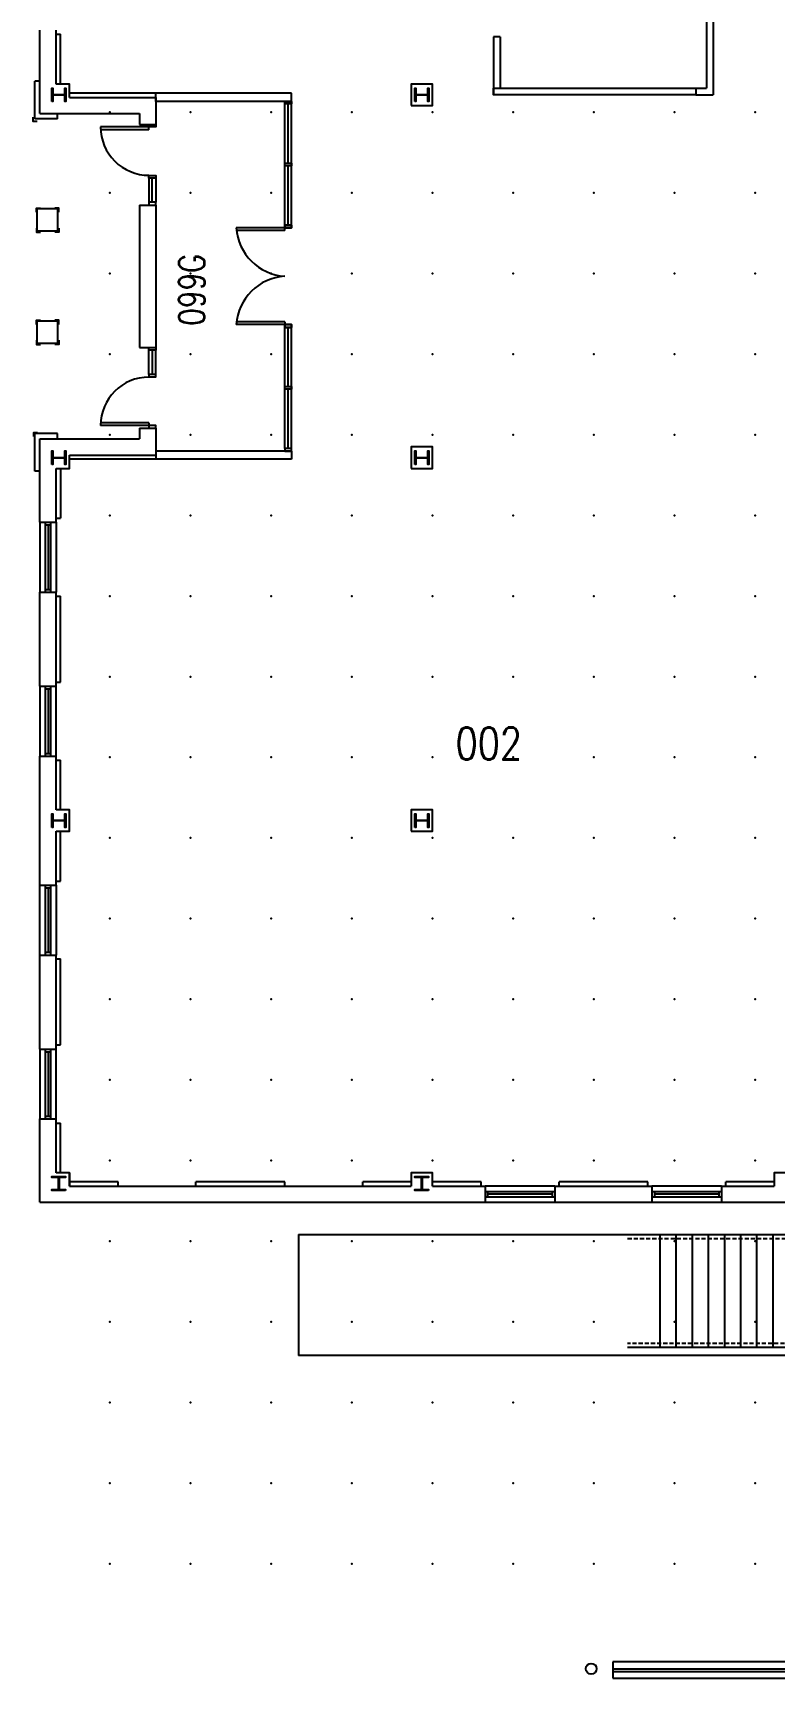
# Model space of a CAD drawing. Header units: millimetres. Extents: x 15 to 310, y 29 to 228.
# Drawn here: x 17.3 to 62.4, y 29 to 129.1 of the extents above; entities that cross this region are included whole.
import ezdxf

# ---------------------------------------------------------------- set-up
doc = ezdxf.new("R2010")
doc.units = ezdxf.units.MM
doc.linetypes.add('x-floor0$0$DASHED2', pattern=[0.375, 0.25, -0.125])
for name, color, linetype in [('A-DOOR', 2, 'Continuous'), ('A-FLOR-IDEN', 202, 'Continuous'), ('A-GLAZ', 5, 'Continuous'), ('A-WALL', 7, 'Continuous'), ('L-WALK', 3, 'Continuous')]:
    doc.layers.add(name, color=color, linetype=linetype)
doc.styles.add('RomanS', font='romans.shx', dxfattribs={"width": 0.8})

# ---------------------------------------------------------------- blocks, each defined once
blk = doc.blocks.new('*U5')
blk.add_point((0, 0))
blk = doc.blocks.new('*U6')
at = {"color": 0, "linetype": 'ByBlock', "lineweight": -2, "transparency": 16777216}
for p in [(0, 88.308), (4.906, 88.308), (9.812, 88.308), (14.718, 88.308), (19.624, 88.308), (24.53, 88.308), (29.436, 88.308), (34.342, 88.308), (39.248, 88.308), (0, 83.402), (4.906, 83.402), (9.812, 83.402), (14.718, 83.402), (19.624, 83.402), (24.53, 83.402), (29.436, 83.402), (34.342, 83.402), (39.248, 83.402), (0, 78.496), (4.906, 78.496), (9.812, 78.496), (14.718, 78.496), (19.624, 78.496), (24.53, 78.496), (29.436, 78.496), (34.342, 78.496), (39.248, 78.496), (0, 73.59), (4.906, 73.59), (9.812, 73.59), (14.718, 73.59), (19.624, 73.59), (24.53, 73.59), (29.436, 73.59), (34.342, 73.59), (39.248, 73.59), (0, 68.684), (4.906, 68.684), (9.812, 68.684), (14.718, 68.684), (19.624, 68.684), (24.53, 68.684), (29.436, 68.684), (34.342, 68.684), (39.248, 68.684), (0, 63.778), (4.906, 63.778), (9.812, 63.778), (14.718, 63.778), (19.624, 63.778), (24.53, 63.778), (29.436, 63.778), (34.342, 63.778), (39.248, 63.778), (0, 58.872), (4.906, 58.872), (9.812, 58.872), (14.718, 58.872), (19.624, 58.872), (24.53, 58.872), (29.436, 58.872), (34.342, 58.872), (39.248, 58.872), (0, 53.966), (4.906, 53.966), (9.812, 53.966), (14.718, 53.966), (19.624, 53.966), (24.53, 53.966), (29.436, 53.966), (34.342, 53.966), (39.248, 53.966), (0, 49.06), (4.906, 49.06), (9.812, 49.06), (14.718, 49.06), (19.624, 49.06), (24.53, 49.06), (29.436, 49.06), (34.342, 49.06), (39.248, 49.06), (0, 44.154), (4.906, 44.154), (9.812, 44.154), (14.718, 44.154), (19.624, 44.154), (24.53, 44.154), (29.436, 44.154), (34.342, 44.154), (39.248, 44.154), (0, 39.248), (4.906, 39.248), (9.812, 39.248), (14.718, 39.248), (19.624, 39.248), (24.53, 39.248), (29.436, 39.248), (34.342, 39.248), (39.248, 39.248), (0, 34.342), (4.906, 34.342), (9.812, 34.342), (14.718, 34.342), (19.624, 34.342), (24.53, 34.342), (29.436, 34.342), (34.342, 34.342), (39.248, 34.342), (0, 29.436), (4.906, 29.436), (9.812, 29.436), (14.718, 29.436), (19.624, 29.436), (24.53, 29.436), (29.436, 29.436), (34.342, 29.436), (39.248, 29.436), (0, 24.53), (4.906, 24.53), (9.812, 24.53), (14.718, 24.53), (19.624, 24.53), (24.53, 24.53), (29.436, 24.53), (34.342, 24.53), (39.248, 24.53), (0, 19.624), (4.906, 19.624), (9.812, 19.624), (14.718, 19.624), (19.624, 19.624), (24.53, 19.624), (29.436, 19.624), (34.342, 19.624), (39.248, 19.624), (0, 14.718), (4.906, 14.718), (9.812, 14.718), (14.718, 14.718), (19.624, 14.718), (24.53, 14.718), (29.436, 14.718), (34.342, 14.718), (39.248, 14.718), (0, 9.812), (4.906, 9.812), (9.812, 9.812), (14.718, 9.812), (19.624, 9.812), (24.53, 9.812), (29.436, 9.812), (34.342, 9.812), (39.248, 9.812), (0, 4.906), (4.906, 4.906), (9.812, 4.906), (14.718, 4.906), (19.624, 4.906), (24.53, 4.906), (29.436, 4.906), (34.342, 4.906), (39.248, 4.906), (0, 0), (4.906, 0), (9.812, 0), (14.718, 0), (19.624, 0), (24.53, 0), (29.436, 0), (34.342, 0), (39.248, 0)]:
    blk.add_blockref('*U5', p, dxfattribs=at)

msp = doc.modelspace()

# ---------------------------------------------------------------- linework, layer by layer
for p, q in [((32.65, 117.42), (32.65, 124.79)), ((32.85, 121.18), (32.85, 124.79)), ((33.06, 117.42), (33.06, 124.79)), ((24.39, 120.28), (24.39, 118.81)), ((24.59, 118.81), (24.59, 120.28)), ((24.8, 120.28), (24.8, 118.81)), ((32.85, 117.42), (32.85, 121.02)), ((32.65, 103.83), (32.65, 111.2)), ((32.85, 107.6), (32.85, 111.2)), ((33.06, 103.83), (33.06, 111.2)), ((24.39, 108.34), (24.39, 109.81)), ((24.59, 109.81), (24.59, 108.34)), ((24.8, 108.34), (24.8, 109.81)), ((32.85, 103.83), (32.85, 107.44))]:
    msp.add_line(p, q)
for points in [[(32.65, 124.95), (33.06, 124.95), (33.06, 124.79), (32.65, 124.79)], [(32.65, 121.18), (33.06, 121.18), (33.06, 121.02), (32.65, 121.02)], [(24.39, 120.28), (24.39, 120.44), (24.8, 120.44), (24.8, 120.28)], [(24.39, 118.81), (24.39, 118.64), (24.8, 118.64), (24.8, 118.81)], [(32.65, 117.25), (33.06, 117.25), (33.06, 117.42), (32.65, 117.42)], [(32.65, 111.37), (33.06, 111.37), (33.06, 111.2), (32.65, 111.2)], [(24.39, 109.81), (24.39, 109.98), (24.8, 109.98), (24.8, 109.81)], [(24.39, 108.34), (24.39, 108.18), (24.8, 108.18), (24.8, 108.34)], [(32.65, 107.6), (33.06, 107.6), (33.06, 107.44), (32.65, 107.44)], [(32.65, 103.67), (33.06, 103.67), (33.06, 103.83), (32.65, 103.83)]]:
    msp.add_lwpolyline(points, close=True)
at = {"layer": 'A-DOOR'}
for p, q in [((24.39, 123.39), (21.44, 123.39)), ((24.39, 123.22), (21.44, 123.22)), ((24.39, 123.22), (24.39, 123.39)), ((32.65, 117.25), (29.7, 117.25)), ((32.65, 117.09), (32.65, 117.25)), ((32.65, 117.09), (29.7, 117.09)), ((32.65, 111.53), (29.7, 111.53)), ((32.65, 111.37), (29.7, 111.37)), ((32.65, 111.53), (32.65, 111.37)), ((24.39, 105.4), (21.44, 105.4)), ((24.39, 105.23), (21.44, 105.23)), ((24.39, 105.4), (24.39, 105.23))]:
    msp.add_line(p, q, dxfattribs=at)
for points in [[(24.39, 123.39), (24.39, 123.55), (24.8, 123.55), (24.8, 123.39)], [(24.39, 120.28), (24.39, 120.44), (24.8, 120.44), (24.8, 120.28)], [(32.65, 117.25), (32.65, 117.42), (33.06, 117.42), (33.06, 117.25)], [(32.65, 111.37), (32.65, 111.2), (33.06, 111.2), (33.06, 111.37)], [(24.39, 108.34), (24.39, 108.18), (24.8, 108.18), (24.8, 108.34)], [(24.39, 105.23), (24.39, 105.07), (24.8, 105.07), (24.8, 105.23)]]:
    msp.add_lwpolyline(points, close=True, dxfattribs=at)
for centre, radius, start, end in [((24.39, 123.39), 2.94, 179.9998, 269.9998), ((32.86, 117.47), 3.17, 183.8947, 266.1048), ((32.86, 111.15), 3.17, 93.8947, 176.1048), ((24.39, 105.23), 2.94, 89.9998, 179.9998)]:
    msp.add_arc(centre, radius, start, end, dxfattribs=at)
at = {"layer": 'A-GLAZ', "linetype": 'Continuous'}
for p, q in [((18.09, 99.35), (18.42, 99.35)), ((18.09, 99.18), (18.09, 99.35)), ((18.09, 95.26), (18.09, 99.18)), ((18.09, 99.18), (18.42, 99.18)), ((18.25, 99.18), (18.25, 95.26)), ((18.42, 99.18), (18.42, 99.35)), ((18.42, 95.26), (18.42, 99.18)), ((18.09, 95.26), (18.42, 95.26)), ((18.09, 95.09), (18.09, 95.26)), ((18.09, 95.09), (18.42, 95.09)), ((18.42, 95.09), (18.42, 95.26)), ((18.09, 89.37), (18.42, 89.37)), ((18.09, 89.21), (18.09, 89.37)), ((18.09, 85.28), (18.09, 89.21)), ((18.09, 89.21), (18.42, 89.21)), ((18.25, 89.21), (18.25, 85.28)), ((18.42, 89.21), (18.42, 89.37)), ((18.42, 85.28), (18.42, 89.21)), ((18.09, 85.28), (18.42, 85.28)), ((18.09, 85.12), (18.09, 85.28)), ((18.09, 85.12), (18.42, 85.12)), ((18.42, 85.12), (18.42, 85.28)), ((18.09, 77.27), (18.42, 77.27)), ((18.09, 77.1), (18.09, 77.27)), ((18.09, 73.18), (18.09, 77.1)), ((18.09, 77.1), (18.42, 77.1)), ((18.25, 77.1), (18.25, 73.18)), ((18.42, 77.1), (18.42, 77.27)), ((18.42, 73.18), (18.42, 77.1)), ((18.09, 73.18), (18.42, 73.18)), ((18.09, 73.01), (18.09, 73.18)), ((18.42, 73.01), (18.42, 73.18)), ((18.09, 73.01), (18.42, 73.01)), ((18.09, 67.29), (18.42, 67.29)), ((18.09, 67.13), (18.09, 67.29)), ((18.09, 63.2), (18.09, 67.13)), ((18.09, 67.13), (18.42, 67.13)), ((18.25, 67.13), (18.25, 63.2)), ((18.42, 67.13), (18.42, 67.29)), ((18.42, 63.2), (18.42, 67.13)), ((18.09, 63.2), (18.42, 63.2)), ((18.09, 63.04), (18.09, 63.2)), ((18.42, 63.04), (18.42, 63.2)), ((18.09, 63.04), (18.42, 63.04)), ((44.83, 58.62), (44.83, 58.3)), ((44.83, 58.62), (44.99, 58.62)), ((44.83, 58.3), (44.99, 58.3)), ((44.99, 58.62), (48.92, 58.62)), ((44.99, 58.62), (44.99, 58.3)), ((48.92, 58.46), (44.99, 58.46)), ((44.99, 58.3), (48.92, 58.3)), ((48.92, 58.62), (48.92, 58.3)), ((48.92, 58.62), (49.08, 58.62)), ((48.92, 58.3), (49.08, 58.3)), ((49.08, 58.62), (49.08, 58.3)), ((54.97, 58.62), (54.97, 58.3)), ((54.97, 58.62), (55.13, 58.62)), ((54.97, 58.3), (55.13, 58.3)), ((55.13, 58.62), (59.06, 58.62)), ((55.13, 58.62), (55.13, 58.3)), ((59.06, 58.46), (55.13, 58.46)), ((55.13, 58.3), (59.06, 58.3)), ((59.06, 58.62), (59.06, 58.3)), ((59.06, 58.62), (59.22, 58.62)), ((59.06, 58.3), (59.22, 58.3)), ((59.22, 58.62), (59.22, 58.3))]:
    msp.add_line(p, q, dxfattribs=at)
at = {"layer": 'A-WALL'}
for p, q in [((58.3, 138.19), (58.3, 125.76)), ((58.71, 138.19), (58.71, 125.35)), ((17.76, 124.21), (17.76, 129.28)), ((18.74, 126), (18.74, 129.28)), ((18.74, 129.03), (19, 129.03)), ((19, 126), (19, 129.03)), ((45.75, 128.87), (45.34, 128.87)), ((45.34, 128.87), (45.34, 125.35)), ((45.75, 128.87), (45.75, 125.76)), ((17.76, 126.17), (17.44, 126.17)), ((17.44, 123.88), (17.44, 126.17)), ((33.06, 125.44), (19.56, 125.44)), ((19.56, 125.19), (24.8, 125.19)), ((24.8, 124.95), (24.8, 125.44)), ((24.8, 125.19), (24.8, 123.55)), ((33.06, 124.95), (33.06, 125.44)), ((33.06, 124.95), (33.06, 125.44)), ((57.65, 125.76), (58.3, 125.76)), ((57.65, 125.35), (58.71, 125.35)), ((17.76, 124.21), (23.81, 124.21)), ((18.83, 123.88), (18.83, 124.21)), ((23.81, 124.21), (23.81, 123.55)), ((33.06, 124.95), (24.8, 124.95)), ((18.83, 123.88), (17.44, 123.88)), ((23.81, 123.55), (24.8, 123.55)), ((18.85, 118.4), (17.6, 118.4)), ((17.6, 117.05), (17.6, 118.4)), ((18.85, 117.05), (18.85, 118.4)), ((23.81, 118.64), (23.81, 109.98)), ((23.81, 118.64), (24.8, 118.64)), ((24.8, 118.64), (24.8, 109.98)), ((18.85, 117.05), (17.6, 117.05)), ((18.85, 111.57), (17.6, 111.57)), ((17.6, 110.22), (17.6, 111.57)), ((18.85, 110.22), (18.85, 111.57)), ((18.85, 110.22), (18.85, 111.57)), ((18.85, 110.22), (17.6, 110.22)), ((23.81, 109.98), (24.8, 109.98)), ((17.44, 102.45), (17.44, 104.74)), ((18.83, 104.74), (17.44, 104.74)), ((17.76, 104.42), (23.81, 104.42)), ((17.76, 99.35), (17.76, 104.42)), ((18.83, 104.42), (18.83, 104.74)), ((23.81, 105.07), (24.8, 105.07)), ((23.81, 105.07), (23.81, 104.42)), ((24.8, 105.07), (24.8, 103.43)), ((19.56, 103.43), (24.8, 103.43)), ((33.06, 103.18), (19.56, 103.18)), ((24.8, 103.67), (24.8, 103.18)), ((33.06, 103.67), (24.8, 103.67)), ((33.06, 103.67), (33.06, 103.18)), ((17.76, 102.45), (17.44, 102.45)), ((18.74, 99.35), (18.74, 102.62)), ((19, 102.62), (19, 99.59)), ((17.76, 99.35), (18.74, 99.35)), ((17.76, 99.35), (17.76, 95.09)), ((18.74, 99.59), (19, 99.59)), ((18.74, 99.35), (18.74, 95.09)), ((17.76, 95.09), (18.74, 95.09)), ((17.76, 89.37), (17.76, 95.09)), ((18.74, 89.37), (18.74, 95.09)), ((18.74, 94.85), (19, 94.85)), ((19, 89.61), (19, 94.85)), ((17.76, 89.37), (18.74, 89.37)), ((17.76, 89.37), (17.76, 85.12)), ((18.74, 89.61), (19, 89.61)), ((18.74, 85.12), (18.74, 89.37)), ((17.76, 85.12), (18.74, 85.12)), ((17.76, 77.27), (17.76, 85.12)), ((18.74, 81.85), (18.74, 85.12)), ((18.74, 84.87), (19, 84.87)), ((19, 81.85), (19, 84.87)), ((18.74, 77.27), (18.74, 80.54)), ((19, 77.51), (19, 80.54)), ((17.76, 77.27), (18.74, 77.27)), ((17.76, 73.01), (17.76, 77.27)), ((18.74, 77.51), (19, 77.51)), ((18.74, 77.27), (18.74, 73.01)), ((17.76, 73.01), (18.74, 73.01)), ((17.76, 67.29), (17.76, 73.01)), ((18.74, 67.29), (18.74, 73.01)), ((18.74, 72.77), (19, 72.77)), ((19, 67.54), (19, 72.77)), ((17.76, 67.29), (18.74, 67.29)), ((17.76, 67.29), (17.76, 63.04)), ((18.74, 67.54), (19, 67.54)), ((18.74, 63.04), (18.74, 67.29)), ((17.76, 57.97), (17.76, 63.04)), ((17.76, 63.04), (18.74, 63.04)), ((18.74, 59.77), (18.74, 63.04)), ((18.74, 62.79), (19, 62.79)), ((19, 59.77), (19, 62.79)), ((22.51, 59.21), (19.56, 59.21)), ((22.51, 58.95), (22.51, 59.21)), ((27.25, 58.95), (27.25, 59.21)), ((32.65, 59.21), (27.25, 59.21)), ((32.65, 58.95), (32.65, 59.21)), ((40.33, 59.21), (37.39, 59.21)), ((37.39, 58.95), (37.39, 59.21)), ((44.59, 59.21), (41.64, 59.21)), ((44.59, 58.95), (44.59, 59.21)), ((49.33, 58.95), (49.33, 59.21)), ((54.73, 59.21), (49.33, 59.21)), ((54.73, 58.95), (54.73, 59.21)), ((62.41, 59.21), (59.47, 59.21)), ((59.47, 58.95), (59.47, 59.21)), ((19.56, 58.95), (40.33, 58.95)), ((41.64, 58.95), (44.83, 58.95)), ((44.83, 58.95), (44.83, 57.97)), ((49.08, 58.95), (44.83, 58.95)), ((49.08, 58.95), (49.08, 57.97)), ((49.08, 58.95), (54.97, 58.95)), ((54.97, 58.95), (54.97, 57.97)), ((59.22, 58.95), (54.97, 58.95)), ((59.22, 58.95), (59.22, 57.97)), ((59.22, 58.95), (62.41, 58.95)), ((17.76, 57.97), (44.83, 57.97)), ((44.83, 57.97), (49.08, 57.97)), ((49.08, 57.97), (54.97, 57.97)), ((54.97, 57.97), (59.22, 57.97)), ((59.22, 57.97), (63.97, 57.97))]:
    msp.add_line(p, q, dxfattribs=at)
for points in [[(18.48, 124.94), (18.48, 125.76), (18.55, 125.76), (18.55, 125.42, 0.414214), (18.6, 125.37), (19.22, 125.37, 0.414214), (19.27, 125.42), (19.27, 125.76), (19.33, 125.76), (19.33, 124.94), (19.27, 124.94), (19.27, 125.28, 0.414214), (19.22, 125.33), (18.6, 125.33, 0.414214), (18.55, 125.28), (18.55, 124.94)], [(40.56, 124.94), (40.56, 125.76), (40.62, 125.76), (40.62, 125.42, 0.414214), (40.68, 125.37), (41.3, 125.37, 0.414214), (41.35, 125.42), (41.35, 125.76), (41.41, 125.76), (41.41, 124.94), (41.35, 124.94), (41.35, 125.28, 0.414214), (41.3, 125.33), (40.68, 125.33, 0.414214), (40.62, 125.28), (40.62, 124.94)], [(18.48, 102.86), (18.48, 103.69), (18.55, 103.69), (18.55, 103.34, 0.414214), (18.6, 103.29), (19.22, 103.29, 0.414214), (19.27, 103.34), (19.27, 103.69), (19.33, 103.69), (19.33, 102.86), (19.27, 102.86), (19.27, 103.2, 0.414214), (19.22, 103.25), (18.6, 103.25, 0.414214), (18.55, 103.2), (18.55, 102.86)], [(40.56, 102.86), (40.56, 103.69), (40.62, 103.69), (40.62, 103.34, 0.414214), (40.68, 103.29), (41.3, 103.29, 0.414214), (41.35, 103.34), (41.35, 103.69), (41.41, 103.69), (41.41, 102.86), (41.35, 102.86), (41.35, 103.2, 0.414214), (41.3, 103.25), (40.68, 103.25, 0.414214), (40.62, 103.2), (40.62, 102.86)], [(18.48, 80.78), (18.48, 81.61), (18.55, 81.61), (18.55, 81.26, 0.414214), (18.6, 81.21), (19.22, 81.21, 0.414214), (19.27, 81.26), (19.27, 81.61), (19.33, 81.61), (19.33, 80.78), (19.27, 80.78), (19.27, 81.12, 0.414214), (19.22, 81.17), (18.6, 81.17, 0.414214), (18.55, 81.12), (18.55, 80.78)], [(40.56, 80.78), (40.56, 81.61), (40.62, 81.61), (40.62, 81.26, 0.414214), (40.68, 81.21), (41.3, 81.21, 0.414214), (41.35, 81.26), (41.35, 81.61), (41.41, 81.61), (41.41, 80.78), (41.35, 80.78), (41.35, 81.12, 0.414214), (41.3, 81.17), (40.68, 81.17, 0.414214), (40.62, 81.12), (40.62, 80.78)], [(19.32, 58.69), (18.49, 58.69), (18.49, 58.75), (18.84, 58.75, 0.414214), (18.89, 58.8), (18.89, 59.42, 0.414214), (18.84, 59.48), (18.49, 59.48), (18.49, 59.54), (19.32, 59.54), (19.32, 59.48), (18.98, 59.48, 0.414214), (18.93, 59.42), (18.93, 58.8, 0.414214), (18.98, 58.75), (19.32, 58.75)], [(41.4, 58.69), (40.57, 58.69), (40.57, 58.75), (40.92, 58.75, 0.414214), (40.97, 58.8), (40.97, 59.42, 0.414214), (40.92, 59.48), (40.57, 59.48), (40.57, 59.54), (41.4, 59.54), (41.4, 59.48), (41.06, 59.48, 0.414214), (41.01, 59.42), (41.01, 58.8, 0.414214), (41.06, 58.75), (41.4, 58.75)]]:
    msp.add_lwpolyline(points, format="xyb", close=True, dxfattribs=at)
for points in [[(19.56, 125.19), (19.56, 126), (18.74, 126)], [(17.33, 123.98), (17.33, 123.74), (17.58, 123.74)], [(17.54, 118.21), (17.54, 118.46), (17.79, 118.46)], [(18.91, 118.21), (18.91, 118.46), (18.66, 118.46)], [(17.54, 117.24), (17.54, 116.99), (17.79, 116.99)], [(18.91, 117.24), (18.91, 116.99), (18.66, 116.99)], [(17.54, 111.38), (17.54, 111.63), (17.79, 111.63)], [(18.91, 111.38), (18.91, 111.63), (18.66, 111.63)], [(17.54, 110.41), (17.54, 110.16), (17.79, 110.16)], [(18.91, 110.41), (18.91, 110.16), (18.66, 110.16)], [(17.38, 104.56), (17.38, 104.8), (17.62, 104.8)], [(18.74, 102.62), (19.56, 102.62), (19.56, 103.43)], [(18.74, 80.54), (19.56, 80.54), (19.56, 81.85), (18.74, 81.85)], [(19.56, 58.95), (19.56, 59.77), (18.74, 59.77)], [(19.56, 59.77), (19.56, 58.95)], [(41.64, 58.95), (41.64, 59.77), (40.33, 59.77), (40.33, 58.95)], [(63.72, 59.44), (63.72, 59.77), (62.41, 59.77), (62.41, 58.95)]]:
    msp.add_lwpolyline(points, dxfattribs=at)
for points in [[(40.33, 124.7), (41.64, 124.7), (41.64, 126), (40.33, 126)], [(57.65, 125.35), (45.34, 125.35), (45.34, 125.76), (57.65, 125.76)], [(40.33, 102.62), (41.64, 102.62), (41.64, 103.93), (40.33, 103.93)], [(40.33, 80.54), (41.64, 80.54), (41.64, 81.85), (40.33, 81.85)]]:
    msp.add_lwpolyline(points, close=True, dxfattribs=at)
at = {"layer": 'L-WALK'}
for p, q in [((33.48, 56.01), (33.48, 48.65)), ((33.48, 56.01), (63.31, 56.01)), ((55.46, 56.01), (55.46, 49.14)), ((56.44, 56.01), (56.44, 49.14)), ((57.42, 56.01), (57.42, 49.14)), ((58.41, 56.01), (58.41, 49.14)), ((59.39, 56.01), (59.39, 49.14)), ((60.37, 56.01), (60.37, 49.14)), ((61.35, 56.01), (61.35, 49.14)), ((62.33, 56.01), (62.33, 49.14)), ((63.31, 49.14), (53.5, 49.14)), ((71.16, 48.65), (33.48, 48.65)), ((84, 30), (52.6, 30)), ((52.6, 30), (52.6, 29.02)), ((52.6, 29.59), (84.41, 29.59)), ((52.6, 29.43), (84.57, 29.43)), ((52.6, 29.02), (84.98, 29.02))]:
    msp.add_line(p, q, dxfattribs=at)
at = {"layer": 'L-WALK', "linetype": 'x-floor0$0$DASHED2'}
for p, q in [((53.5, 55.76), (63.56, 55.76)), ((70.92, 49.38), (53.5, 49.38))]:
    msp.add_line(p, q, dxfattribs=at)
at = {"layer": 'L-WALK'}
msp.add_circle((51.29, 29.59), 0.327, dxfattribs=at)

# ---------------------------------------------------------------- block references
msp.add_blockref('*U6', (22.01, 35.98))

# ---------------------------------------------------------------- texts
at = {"layer": 'A-FLOR-IDEN', "attachment_point": 5, "style": 'RomanS'}
for s, insert, char_height, width, rotation in [('099G', (26.99, 113.47), 1.57, 6.1658, 89.9998), ('002', (45.06, 85.88), 1.963, 7.7072, 359.9998)]:
    msp.add_mtext(s, dxfattribs=dict(at, insert=insert, char_height=char_height, width=width, rotation=rotation))

doc.saveas('drawing.dxf')
